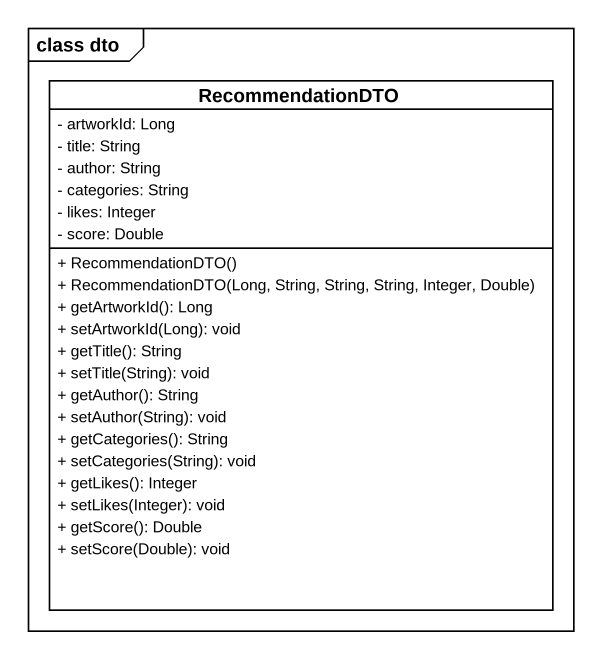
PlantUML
@startuml
mainframe class dto
hide circle
hide empty members
skinparam classAttributeIconSize 0
class RecommendationDTO {
  - artworkId: Long
  - title: String
  - author: String
  - categories: String
  - likes: Integer
  - score: Double
  + RecommendationDTO()
  + RecommendationDTO(Long, String, String, String, Integer, Double)
  + getArtworkId(): Long
  + setArtworkId(Long): void
  + getTitle(): String
  + setTitle(String): void
  + getAuthor(): String
  + setAuthor(String): void
  + getCategories(): String
  + setCategories(String): void
  + getLikes(): Integer
  + setLikes(Integer): void
  + getScore(): Double
  + setScore(Double): void
}
@enduml
